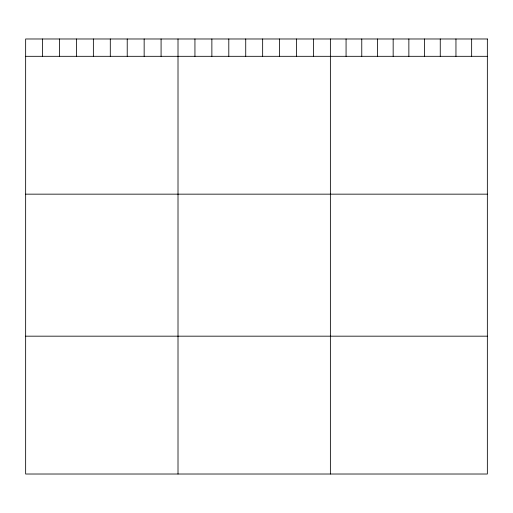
<?xml version="1.0" encoding="UTF-8"?>
<svg xmlns="http://www.w3.org/2000/svg" width="513" height="513" viewBox="0 0 513 513"><rect width="100%" height="100%" fill="white"/><g stroke="black" fill="none" stroke-linecap="round" stroke-linejoin="round"><path stroke-width="0.77" d="M25.65 56.315L487.35 56.315M25.65 194.158L487.35 194.158M25.65 336.175L487.35 336.175M471.652 38.982L471.652 56.315M455.954 38.982L455.954 56.315M440.257 38.982L440.257 56.315M424.559 38.982L424.559 56.315M408.861 38.982L408.861 56.315M393.163 38.982L393.163 56.315M377.465 38.982L377.465 56.315M361.768 38.982L361.768 56.315M346.07 38.982L346.07 56.315M330.372 38.982L330.372 474.018M313.443 38.982L313.443 56.315M296.514 38.982L296.514 56.315M279.585 38.982L279.585 56.315M262.656 38.982L262.656 56.315M245.727 38.982L245.727 56.315M228.798 38.982L228.798 56.315M211.869 38.982L211.869 56.315M194.94 38.982L194.94 56.315M178.011 38.982L178.011 474.018M161.082 38.982L161.082 56.315M144.153 38.982L144.153 56.315M127.224 38.982L127.224 56.315M110.295 38.982L110.295 56.315M93.366 38.982L93.366 56.315M76.437 38.982L76.437 56.315M59.508 38.982L59.508 56.315M42.579 38.982L42.579 56.315M487.35 38.982L25.65 38.982L25.65 474.018L487.35 474.018L487.35 38.982"/></g></svg>
